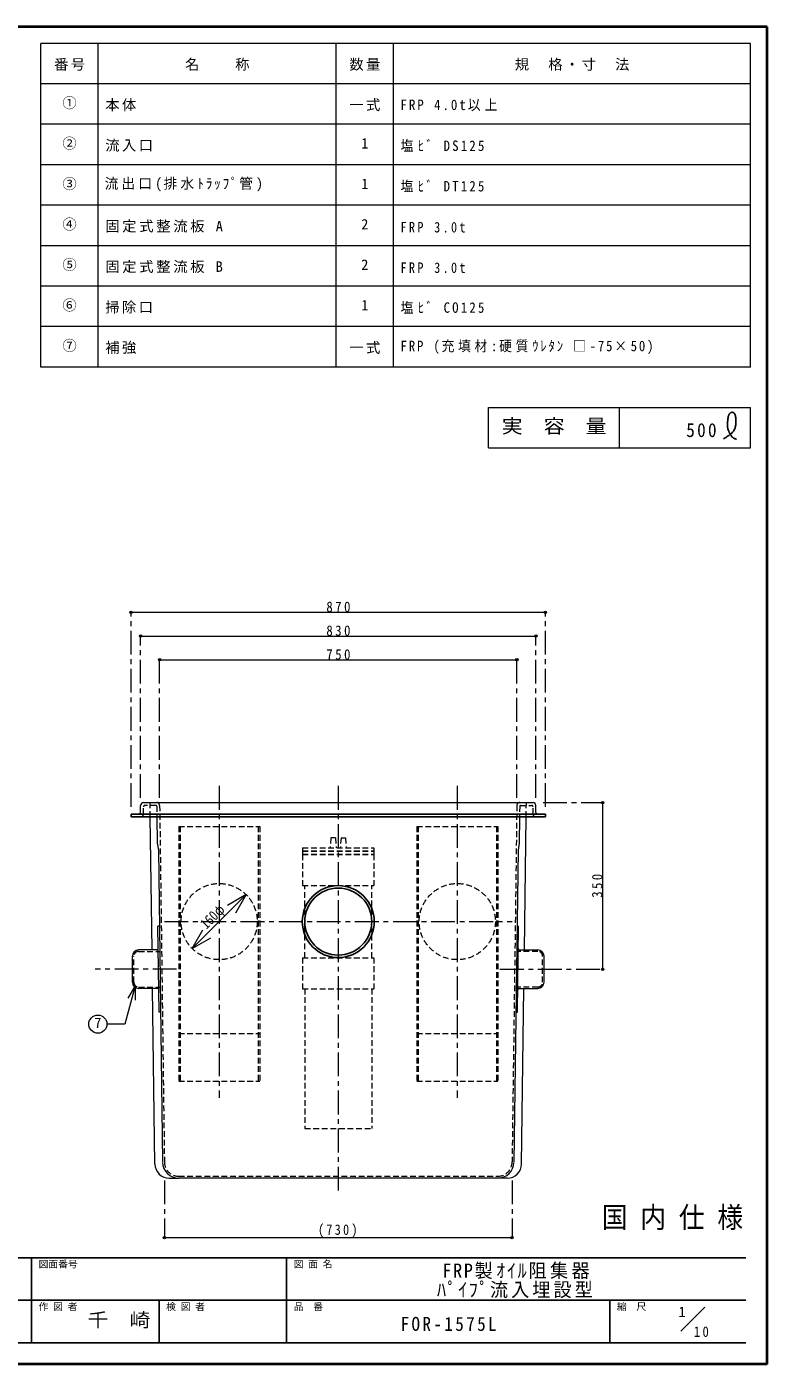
# Model space of a CAD drawing. Units: millimetres at full size, sheet at 1:10; details may follow other scales. Extents: x -2123 to 1927, y -1358 to 1452.
# Drawn here: x 372 to 1927, y -1358 to 1452 of the extents above; entities that cross this region are included whole.
import ezdxf
from ezdxf.enums import TextEntityAlignment as Align

# ---------------------------------------------------------------- set-up
doc = ezdxf.new("R2010")
doc.units = ezdxf.units.MM
doc.header["$LTSCALE"] = 10
doc.header["$PDMODE"] = 32
doc.header["$PDSIZE"] = 5
doc.linetypes.add('CHAIN1', pattern=[8, 5, -1, 1, -1])
doc.linetypes.add('DASHED1', pattern=[1.8, 1.2, -0.6])
doc.layers.add('0-0', color=7, linetype='Continuous', lineweight=18)
doc.styles.add('ＭＳ ゴシック', font='')
doc.styles.get('ＭＳ ゴシック').set_extended_font_data('MS Gothic')

msp = doc.modelspace()

# ---------------------------------------------------------------- linework, layer by layer
at = {"layer": '0-0', "color": 1, "lineweight": 40}
for p, q in [((1927.2, 1451.91), (-2122.8, 1451.91)), ((1927.2, -1358.09), (1927.2, 1451.91)), ((1927.2, -1358.09), (-2122.8, -1358.09))]:
    msp.add_line(p, q, dxfattribs=at)
at = {"layer": '0-0', "color": 3}
for p, q in [((1892.2, 1416.91), (402.2, 1416.91)), ((402.2, 736.91), (402.2, 1416.91)), ((522.2, 736.91), (522.2, 1416.91)), ((1022.2, 736.91), (1022.2, 1416.91)), ((1142.2, 736.91), (1142.2, 1416.91)), ((1892.2, 736.91), (1892.2, 1416.91)), ((1892.2, 1331.91), (402.2, 1331.91)), ((1892.2, 1246.91), (402.2, 1246.91)), ((1892.2, 1161.91), (402.2, 1161.91)), ((1892.2, 1076.91), (402.2, 1076.91)), ((1892.2, 991.91), (402.2, 991.91)), ((1892.2, 906.91), (402.2, 906.91)), ((1892.2, 821.91), (402.2, 821.91)), ((1892.2, 736.91), (402.2, 736.91)), ((1342.2, 651.91), (1892.2, 651.91)), ((1342.2, 566.91), (1342.2, 651.91)), ((1617.2, 566.91), (1617.2, 651.91)), ((1892.2, 566.91), (1892.2, 651.91)), ((1342.2, 566.91), (1892.2, 566.91))]:
    msp.add_line(p, q, dxfattribs=at)
at = {"layer": '0-0', "color": 4, "lineweight": 9}
for p, q in [((591.42, 221.91), (1461.42, 221.91)), ((611.42, 171.91), (1441.42, 171.91)), ((651.42, 121.91), (1401.42, 121.91)), ((1581.42, -178.09), (1581.42, -528.09)), ((635.47, -487.59), (631.74, -208.09)), ((1417.37, -487.59), (1421.11, -208.09)), ((832.99, -371.52), (719.85, -484.66)), ((832.99, -371.52), (794.02, -394.02)), ((832.99, -371.52), (810.49, -410.49)), ((719.85, -484.66), (742.35, -445.68)), ((719.85, -484.66), (758.82, -462.16)), ((641.48, -937.49), (636.55, -568.59)), ((1411.36, -937.49), (1416.29, -568.59)), ((671.48, -967.09), (691.42, -967.09)), ((1381.37, -967.09), (1361.42, -967.09)), ((661.42, -1092.09), (1391.42, -1092.09))]:
    msp.add_line(p, q, dxfattribs=at)
at = {"layer": '0-0', "color": 4, "linetype": 'CHAIN1', "lineweight": 9}
for p, q in [((591.42, -187.09), (591.42, 221.91)), ((1461.42, -187.09), (1461.42, 221.91)), ((611.42, -168.09), (611.42, 171.91)), ((1441.42, -168.09), (1441.42, 171.91)), ((651.42, -168.09), (651.42, 121.91)), ((1401.42, -168.09), (1401.42, 121.91)), ((776.42, -143.09), (776.42, -798.09)), ((1026.42, -143.09), (1026.42, -1002.09)), ((1276.42, -143.09), (1276.42, -798.09)), ((1456.42, -178.09), (1581.42, -178.09)), ((661.42, -428.09), (1391.42, -428.09)), ((687.02, -528.09), (515.68, -528.09)), ((1365.83, -528.09), (1581.42, -528.09)), ((661.42, -972.09), (661.42, -1092.09)), ((1391.42, -972.09), (1391.42, -1092.09))]:
    msp.add_line(p, q, dxfattribs=at)
at = {"layer": '0-0'}
for p, q in [((611.42, -199.09), (611.42, -184.09)), ((617.42, -178.09), (1435.42, -178.09)), ((1441.42, -199.09), (1441.42, -184.09)), ((1407.11, -208.09), (1406.37, -263.09)), ((1404.17, -278.09), (1395.42, -933.14)), ((1406.37, -263.09), (1404.17, -278.09)), ((650.8, -437.59), (647.8, -437.59)), ((650.22, -618.59), (647.8, -437.59)), ((1402.04, -437.59), (1405.04, -437.59)), ((1402.62, -618.59), (1405.04, -437.59)), ((594.34, -555.59), (594.34, -500.59)), ((645.43, -487.59), (607.34, -487.59)), ((1407.41, -487.59), (1445.5, -487.59)), ((1458.5, -555.59), (1458.5, -500.59)), ((599.81, -563.09), (578.25, -643.56)), ((599.81, -563.09), (584.81, -589.08)), ((599.81, -563.09), (599.81, -593.09)), ((646.59, -568.59), (607.34, -568.59)), ((1406.25, -568.59), (1445.5, -568.59)), ((578.25, -643.56), (540.64, -643.56)), ((653.22, -618.59), (650.22, -618.59)), ((1399.62, -618.59), (1402.62, -618.59)), ((1361.42, -967.09), (691.42, -967.09)), ((1745.98, -1288.59), (1796.48, -1238.09))]:
    msp.add_line(p, q, dxfattribs=at)
at = {"layer": '0-0', "color": 4, "linetype": 'DASHED1', "lineweight": 9}
for p, q in [((617.42, -202.09), (617.42, -187.09)), ((643.94, -184.09), (620.42, -184.09)), ((631.74, -208.09), (631.34, -178.09)), ((645.44, -185.57), (645.74, -208.09)), ((651.42, -184.42), (661.42, -933.09)), ((1401.42, -184.42), (1391.42, -933.09)), ((1407.41, -185.57), (1407.11, -208.09)), ((1408.91, -184.09), (1432.42, -184.09)), ((1421.11, -208.09), (1421.51, -178.09)), ((1435.42, -202.09), (1435.42, -187.09)), ((691.42, -228.09), (861.42, -228.09)), ((691.42, -228.09), (691.42, -763.09)), ((694.42, -228.09), (694.42, -763.09)), ((858.42, -228.09), (858.42, -763.09)), ((861.42, -228.09), (861.42, -763.09)), ((1191.42, -228.09), (1361.42, -228.09)), ((1194.42, -228.09), (1194.42, -763.09)), ((1358.42, -228.09), (1358.42, -763.09)), ((1361.42, -228.09), (1361.42, -763.09)), ((597.34, -555.59), (597.34, -500.59)), ((607.34, -490.59), (651.51, -490.59)), ((1445.5, -490.59), (1401.33, -490.59)), ((1455.5, -555.59), (1455.5, -500.59)), ((607.34, -565.59), (652.51, -565.59)), ((1445.5, -565.59), (1400.33, -565.59)), ((691.42, -663.09), (861.42, -663.09)), ((1191.42, -663.09), (1361.42, -663.09)), ((691.42, -763.09), (861.42, -763.09)), ((691.42, -963.09), (1361.42, -963.09))]:
    msp.add_line(p, q, dxfattribs=at)
at = {"layer": '0-0', "color": 5, "lineweight": 25}
for p, q in [((651.42, -184.09), (651.42, -184.42)), ((1401.42, -184.09), (1401.42, -184.42)), ((1461.42, -202.09), (591.42, -202.09)), ((591.42, -202.09), (591.42, -208.09)), ((591.42, -208.09), (1461.42, -208.09)), ((1461.42, -202.09), (1461.42, -208.09))]:
    msp.add_line(p, q, dxfattribs=at)
at = {"layer": '0-0', "linetype": 'DASHED1'}
for p, q in [((1011.08, -252.09), (1009.51, -273.09)), ((1020.51, -252.09), (1011.08, -252.09)), ((1020.51, -252.09), (1022.08, -273.09)), ((1032.33, -252.09), (1030.76, -273.09)), ((1032.33, -252.09), (1041.76, -252.09)), ((1041.76, -252.09), (1043.33, -273.09)), ((951.42, -273.09), (951.42, -279.09)), ((951.42, -273.09), (1101.42, -273.09)), ((951.42, -279.09), (1101.42, -279.09)), ((951.42, -280.09), (951.42, -286.09)), ((951.42, -280.09), (1101.42, -280.09)), ((1101.42, -273.09), (1101.42, -279.09)), ((1101.42, -280.09), (1101.42, -286.09)), ((951.42, -286.09), (1101.42, -286.09)), ((951.42, -287.09), (1101.42, -287.09)), ((951.42, -287.09), (951.42, -352.09)), ((1101.42, -287.09), (1101.42, -352.09)), ((951.42, -352.09), (1101.42, -352.09)), ((956.07, -504.09), (956.07, -352.09)), ((1096.77, -504.09), (1096.77, -352.09)), ((956.07, -569.09), (956.07, -863.09)), ((1096.77, -569.09), (1096.77, -863.09)), ((956.07, -863.09), (1096.77, -863.09))]:
    msp.add_line(p, q, dxfattribs=at)
at = {"layer": '0-0', "color": 6, "lineweight": 25}
for p, q in [((-2077.8, -1134.52), (1882.2, -1134.52)), ((382.2, -1134.52), (382.2, -1313.09)), ((917.91, -1313.09), (917.91, -1134.52)), ((1882.2, -1223.8), (-153.52, -1223.8)), ((650.06, -1313.09), (650.06, -1223.8)), ((1596.48, -1313.09), (1596.48, -1223.8)), ((1882.2, -1313.09), (-2077.8, -1313.09))]:
    msp.add_line(p, q, dxfattribs=at)
at = {"layer": '0-0', "color": 5, "lineweight": 25}
for points in [[(1835.09, 586.23), (1836.54, 587.06), (1839.03, 588.52), (1841.5, 590), (1843.93, 591.55), (1846.32, 593.18), (1848.64, 594.91), (1849.95, 595.97), (1850.91, 596.8), (1852.52, 598.28), (1854.04, 599.85), (1855.46, 601.51), (1856.75, 603.26), (1857.89, 605.09), (1858.47, 606.2), (1858.89, 607.11), (1859.53, 608.71), (1860.05, 610.35), (1860.48, 612.03), (1860.81, 613.73), (1861.05, 615.44), (1861.15, 616.44), (1861.23, 617.46), (1861.3, 619.23), (1861.32, 621), (1861.3, 622.78), (1861.24, 624.56), (1861.18, 626.35), (1861.15, 627.4), (1861.12, 628.5), (1861.05, 630.4), (1860.9, 632.29), (1860.6, 634.15), (1860.1, 635.94), (1859.32, 637.66), (1858.72, 638.61), (1858.33, 639.11), (1857.59, 639.94), (1856.76, 640.68), (1855.86, 641.28)], [(1855.86, 641.28), (1854.91, 641.73), (1853.93, 641.98), (1853.36, 642.02), (1852.88, 641.99), (1852.07, 641.81), (1851.27, 641.49), (1850.51, 641.07), (1849.78, 640.54), (1849.1, 639.95), (1848.73, 639.58), (1848.22, 639), (1847.45, 637.95), (1846.81, 636.84), (1846.28, 635.67), (1845.85, 634.47), (1845.49, 633.24), (1845.32, 632.51), (1845.12, 631.61), (1844.84, 630.04), (1844.63, 628.46), (1844.45, 626.88), (1844.31, 625.29), (1844.17, 623.7), (1844.1, 622.77), (1844.01, 621.67), (1843.85, 619.76), (1843.72, 617.85), (1843.64, 615.95), (1843.64, 614.05), (1843.74, 612.17), (1843.86, 611.08), (1844, 610.13), (1844.32, 608.51), (1844.73, 606.91), (1845.22, 605.32), (1845.78, 603.76), (1846.4, 602.21), (1846.78, 601.33), (1847.06, 600.7)], [(1847.06, 600.7), (1847.57, 599.61), (1848.1, 598.53), (1848.65, 597.47), (1849.23, 596.41), (1849.83, 595.36), (1850.19, 594.75), (1850.62, 594.05), (1851.41, 592.84), (1852.24, 591.68), (1853.14, 590.58), (1854.1, 589.56), (1855.15, 588.65), (1855.79, 588.18), (1856.35, 587.82), (1857.35, 587.29), (1858.39, 586.82), (1859.48, 586.41), (1860.59, 586.04), (1861.71, 585.69), (1862.37, 585.5)]]:
    msp.add_lwpolyline(points, dxfattribs=at)
at = {"layer": '0-0'}
msp.add_lwpolyline([(645.74, -208.09), (646.47, -263.09), (648.67, -278.09), (657.42, -933.14)], dxfattribs=at)
at = {"layer": '0-0', "color": 4, "linetype": 'DASHED1', "lineweight": 9}
msp.add_lwpolyline([(1191.42, -228.09), (1191.42, -763.09), (1361.42, -763.09)], dxfattribs=at)
at = {"layer": '0-0', "linetype": 'DASHED1'}
for points in [[(951.42, -504.09), (951.42, -569.09), (1101.42, -569.09)], [(951.42, -504.09), (1101.42, -504.09), (1101.42, -569.09)]]:
    msp.add_lwpolyline(points, dxfattribs=at)
at = {"layer": '0-0', "color": 4, "linetype": 'DASHED1', "lineweight": 9}
for centre in [(776.42, -428.09), (1276.42, -428.09)]:
    msp.add_circle(centre, 80, dxfattribs=at)
at = {"layer": '0-0', "color": 5, "lineweight": 25}
for radius in [75.5, 70.35]:
    msp.add_circle((1026.42, -428.09), radius, dxfattribs=at)
at = {"layer": '0-0'}
msp.add_circle((521.64, -643.56), 19, dxfattribs=at)
for centre, radius, start, end in [((617.42, -184.09), 6, 90, 180), ((1435.42, -184.09), 6, 0, 90), ((608.42, -199.09), 3, 270, 0), ((1444.42, -199.09), 3, 180, 270), ((607.34, -500.59), 13, 90, 180), ((645.43, -484.59), 3, 270, 0.76526), ((1407.41, -484.59), 3, 179.23474, 270), ((1445.5, -500.59), 13, 0, 90), ((607.34, -555.59), 13, 180, 270), ((1445.5, -555.59), 13, 270, 0), ((646.59, -571.59), 3, 0.76526, 90), ((1406.25, -571.59), 3, 90, 179.23474), ((691.42, -933.09), 34, 181.47165, 270), ((1361.42, -933.09), 34, 270, 358.52835)]:
    msp.add_arc(centre, radius, start, end, dxfattribs=at)
at = {"layer": '0-0', "color": 4, "linetype": 'DASHED1', "lineweight": 9}
for centre, radius, start, end in [((620.42, -187.09), 3, 90, 180), ((643.94, -185.59), 1.5, 0.76526, 90), ((645.42, -184.09), 6, 0, 90), ((1407.42, -184.09), 6, 90, 180), ((1408.91, -185.59), 1.5, 90, 179.23474), ((1432.42, -187.09), 3, 0, 90), ((611.42, -202.09), 6, 270, 0), ((1441.42, -202.09), 6, 180, 270), ((607.34, -500.59), 10, 90, 180), ((1445.5, -500.59), 10, 0, 90), ((607.34, -555.59), 10, 180, 270), ((1445.5, -555.59), 10, 270, 0), ((691.42, -933.09), 30, 180, 270), ((1361.42, -933.09), 30, 270, 0)]:
    msp.add_arc(centre, radius, start, end, dxfattribs=at)
at = {"layer": '0-0', "color": 4, "lineweight": 9}
for centre, start, end in [((671.48, -937.09), 180.76526, 270), ((1381.37, -937.09), 270, 359.23474)]:
    msp.add_arc(centre, 30, start, end, dxfattribs=at)
at = {"layer": '0-0', "color": 4}
for p in [(591.42, 221.91), (1461.42, 221.91), (611.42, 171.91), (1441.42, 171.91), (651.42, 121.91), (1401.42, 121.91), (1581.42, -178.09), (1581.42, -528.09), (661.42, -1092.09), (1391.42, -1092.09)]:
    msp.add_point(p, dxfattribs=at)

# ---------------------------------------------------------------- texts
at = {"layer": '0-0', "style": 'ＭＳ ゴシック'}
for s, height, p in [('①', 21.99, (447.2, 1274.41)), ('②', 21.99, (447.2, 1189.41)), ('1', 21.99, (1074.7, 1189.41)), ('③', 21.99, (447.2, 1104.41)), ('1', 21.99, (1074.7, 1104.41)), ('④', 21.99, (447.2, 1019.41)), ('2', 21.99, (1074.7, 1019.41)), ('⑤', 21.99, (447.2, 934.41)), ('2', 21.99, (1074.7, 934.41)), ('⑥', 21.99, (447.2, 849.41)), ('1', 21.99, (1074.7, 849.41)), ('⑦', 21.99, (447.2, 764.41)), ('7', 21.99, (514.14, -658.56)), ('図面番号', 14.66, (397.2, -1159.52)), ('図 面 名', 14.66, (932.91, -1159.52)), ('作 図 者', 14.66, (397.2, -1248.8)), ('検 図 者', 14.66, (665.06, -1248.8)), ('品\u3000番', 14.66, (932.91, -1248.8)), ('縮\u3000尺', 14.66, (1611.48, -1248.8)), ('1', 21.99, (1740.9, -1265.61))]:
    msp.add_text(s, height=height, dxfattribs=at).set_placement(p, align=Align.BOTTOM_LEFT)
for s, height, width, p in [('実\u3000容\u3000量', 29.33, 1.1, (1369.7, 589.41)), ('国 内 仕 様', 43.99, 0.9, (1579.7, -1084.52)), ('千\u3000崎', 29.33, 1.1, (500.06, -1288.44))]:
    msp.add_text(s, height=height, dxfattribs=dict(at, width=width)).set_placement(p, align=Align.BOTTOM_LEFT)
at = {"layer": '0-0', "style": 'ＭＳ ゴシック', "width": 0.85}
msp.add_text('160φ', height=21.99, rotation=45, dxfattribs=at).set_placement((754.32, -450.18), align=Align.BOTTOM_LEFT)
at = {"layer": '0-0', "attachment_point": 7, "style": 'ＭＳ ゴシック'}
for s, insert, char_height in [('\\T1.17;番号', (429.7, 1359.41), 21.99), ('\\T1.17;名\u3000\u3000称', (704.7, 1359.41), 21.99), ('\\T1.17;数量', (1049.7, 1359.41), 21.99), ('\\T1.17;規\u3000格・寸\u3000法', (1397.2, 1359.41), 21.99), ('\\T1.17;本体', (537.2, 1274.41), 21.99), ('\\T1.17;一式', (1049.7, 1274.41), 21.99), ('\\T1.31;\\W0.9;FRP\\~4.0t以上', (1157.2, 1274.41), 21.99), ('\\T1.17;流入口', (537.2, 1189.41), 21.99), ('\\T1.34;\\W0.9;塩ﾋﾞ\\~DS125', (1157.2, 1189.41), 21.99), ('\\T1.24;\\W0.95;流出口(排水ﾄﾗｯﾌﾟ管)', (536.07, 1105.82), 21.99), ('\\T1.34;\\W0.9;塩ﾋﾞ\\~DT125', (1157.2, 1104.41), 21.99), ('\\T1.19;固定式整流板\\~A', (537.2, 1019.41), 21.99), ('\\T1.39;\\W0.85;FRP\\~3.0t', (1157.2, 1019.41), 21.99), ('\\T1.19;固定式整流板\\~B', (537.2, 934.41), 21.99), ('\\T1.39;\\W0.85;FRP\\~3.0t', (1157.2, 934.41), 21.99), ('\\T1.17;掃除口', (537.2, 849.41), 21.99), ('\\T1.34;\\W0.9;塩ﾋﾞ\\~CO125', (1157.2, 849.41), 21.99), ('\\T1.17;補強', (537.2, 764.41), 21.99), ('\\T1.17;一式', (1049.7, 764.41), 21.99), ('\\T1.28;\\W0.9;FRP\\~(充填材:硬質ｳﾚﾀﾝ\\~□-75×50)', (1157.2, 764.41), 21.99), ('\\T1.27;\\W0.9;500', (1757.2, 589.41), 29.33), ('\\T1.38;\\W0.9;870', (1001.42, 221.91), 21.99), ('\\T1.38;\\W0.9;830', (1001.42, 171.91), 21.99), ('\\T1.38;\\W0.9;750', (1001.42, 121.91), 21.99), ('\\T1.38;\\W0.85;(730)', (983.92, -1092.09), 21.99), ('\\T1.19;\\W0.95;FRP製ｵｲﾙ阻集器', (1245.06, -1179.16), 29.33), ('\\T1.17;\\W0.95;ﾊﾟｲﾌﾟ流入埋設型', (1233.81, -1219.16), 29.33), ('\\T1.28;\\W0.9;FOR-1575L', (1157.2, -1288.44), 29.33), ('\\T1.36;\\W0.9;10', (1772.87, -1300.99), 21.99)]:
    msp.add_mtext(s, dxfattribs=dict(at, insert=insert, char_height=char_height))
at = {"layer": '0-0', "insert": (1581.42, -378.09), "char_height": 21.99, "attachment_point": 7, "rotation": 90, "style": 'ＭＳ ゴシック'}
msp.add_mtext('\\T1.37;\\W0.9;350', dxfattribs=at)

doc.saveas('drawing.dxf')
